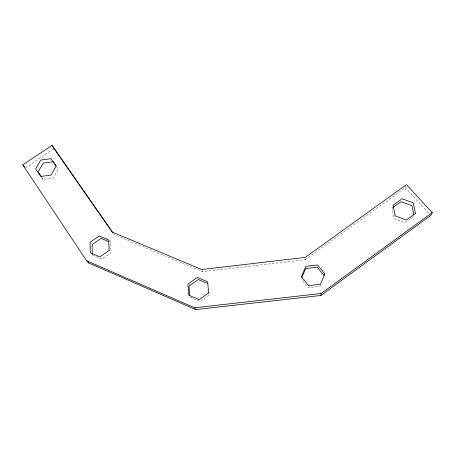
<?xml version="1.0" encoding="UTF-8"?>
<svg xmlns="http://www.w3.org/2000/svg" width="455" height="455" viewBox="0 0 455 455"><rect width="100%" height="100%" fill="white"/><g stroke="black" fill="none" stroke-linecap="round" stroke-linejoin="round"><path stroke-width="0.34" stroke-dasharray="2.27 1.71" d="M113.38 233.569L114.108 234.558L202.702 271.715L305.095 259.731L305.231 257.405M392.489 206.991L392.068 208.128L394.115 218.627L405.177 222.722L414.141 216.216M305.095 259.731L405.274 187.682L405.746 186.47M320.667 285.114L320.121 286.405L308.45 287.731L301.284 278.756M25.326 167.832L53.667 148.973M41.576 177.422L43.191 179.361L53.354 178.036L58.365 169.192L56.79 166.905M92.337 255.005L101.823 259.1L110.986 252.758L110.599 242.407L109.115 240.485M189.877 297.109L200.149 301.546L209.51 294.868L209.328 292.804M405.274 187.682L429.332 213.839M42.025 177.626L43.191 179.361M201.986 270.082L202.702 271.715"/><path stroke-width="0.68" d="M320.832 295.483L321.139 293.498L432.25 212.61L406.451 184.65L305.231 257.405L201.753 269.542L112.294 232.084L51.978 145.424L22.75 164.852L86.632 260.772L88.725 262.984L195.678 309.576L320.832 295.483L430.777 215.408L432.25 212.61M301.841 277.476L305.726 268.541L317.272 267.204L324.079 275.565M393.183 207.326L400.969 201.707L411.974 205.7L413.874 214.902M86.632 260.772L194.638 307.768L321.139 293.498M108.711 241.605L101.147 238.409L92.052 244.665L92.319 254.317M207.895 283.584L198.306 279.524L189.013 286.11L189.769 295.739M22.75 164.852L24.468 166.843M51.978 145.424L112.891 232.818M56.005 165.762L53.246 161.758L43.174 163.095L38.135 171.853L41.633 177.046M87.542 261.21L88.725 262.984M194.638 307.768L195.678 309.576M324.853 273.91L320.422 284.329L308.621 285.672L301.381 276.612L305.868 266.3L317.539 264.941L324.853 273.91M56.096 166.2L51.023 175.112L40.762 176.455L35.672 168.89L40.774 160.058L50.937 158.71L56.096 166.2M415.438 213.435L406.378 220.004L395.19 215.88L393.12 205.279L402.112 198.801L413.242 202.822L415.438 213.435M208.623 292.918L199.159 299.657L188.78 295.187L187.915 284.074L197.305 277.425L207.639 281.793L208.623 292.918M109.126 250.449L99.861 256.853L90.283 252.724L90.01 242.293L99.201 235.974L108.739 240.001L109.126 250.449"/></g></svg>
